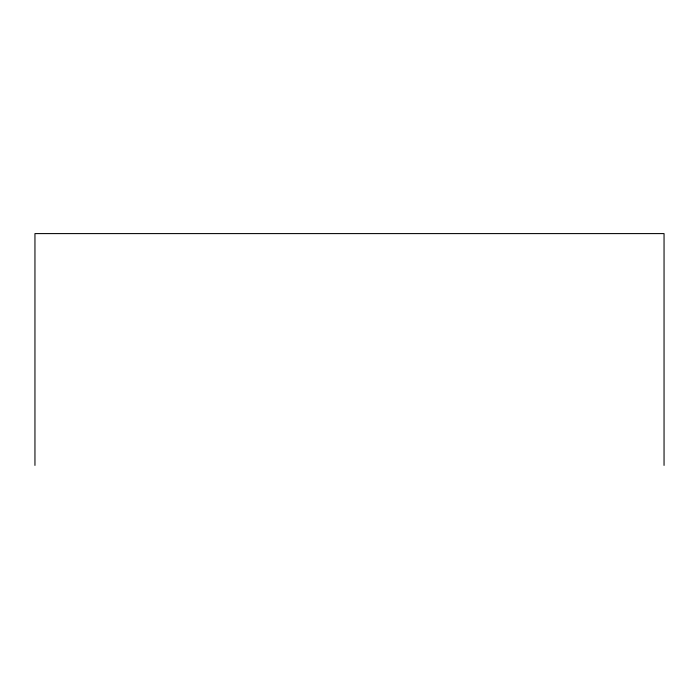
<?xml version="1.0" encoding="UTF-8"?>
<svg xmlns="http://www.w3.org/2000/svg" width="699" height="699" viewBox="0 0 699 699"><rect width="100%" height="100%" fill="white"/><g stroke="black" fill="none" stroke-linecap="round" stroke-linejoin="round"><path stroke-width="1.05" d="M664.05 465.403L664.05 233.597L34.95 233.597L34.95 465.403"/></g></svg>
